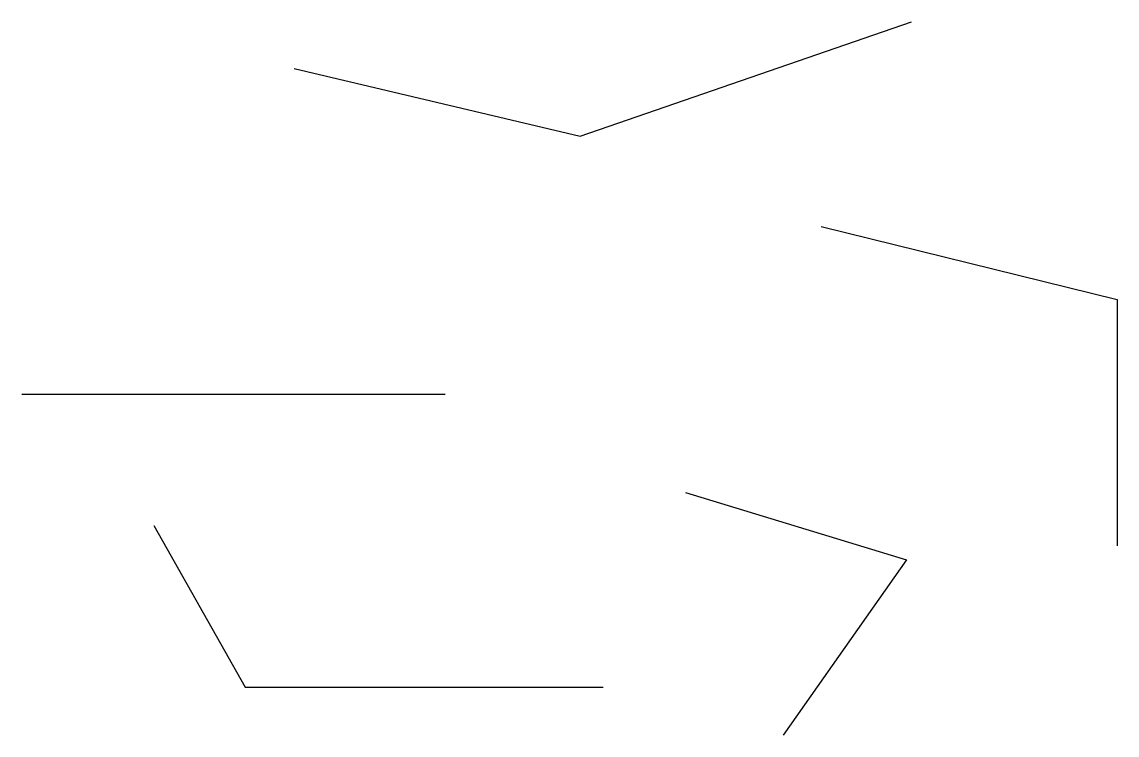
# Model space of a CAD drawing. Header units: millimetres. Extents: x 24161 to 25455, y 69876 to 70719.
import ezdxf

# ---------------------------------------------------------------- set-up
doc = ezdxf.new("R2010")
doc.units = ezdxf.units.MM
for name, color, linetype in [('B1', 3, 'Continuous'), ('B2', 6, 'Continuous'), ('B4', 7, 'Continuous')]:
    doc.layers.add(name, color=color, linetype=linetype)
doc.layers.add('B8', color=2, linetype='Continuous', plot=False)

msp = doc.modelspace()

# ---------------------------------------------------------------- linework, layer by layer
at = {"layer": 'B1'}
for p, q in [((24160.7, 70279), (24660.7, 70279)), ((24316.4, 70123.5), (24424.7, 69932.6)), ((24424.7, 69932.6), (24847.7, 69932.6))]:
    msp.add_line(p, q, dxfattribs=at)
at = {"layer": 'B2'}
for p, q in [((24944.8, 70162.7), (25206.1, 70083.1)), ((25206.1, 70083.1), (25060.4, 69876))]:
    msp.add_line(p, q, dxfattribs=at)
at = {"layer": 'B4'}
for p, q in [((24820.4, 70583.7), (25211.8, 70718.9)), ((24482.4, 70664), (24820.4, 70583.7))]:
    msp.add_line(p, q, dxfattribs=at)
at = {"layer": 'B8'}
for p, q in [((25105.1, 70477.2), (25454.9, 70390.6)), ((25454.9, 70390.6), (25454.9, 70099.5))]:
    msp.add_line(p, q, dxfattribs=at)

doc.saveas('drawing.dxf')
